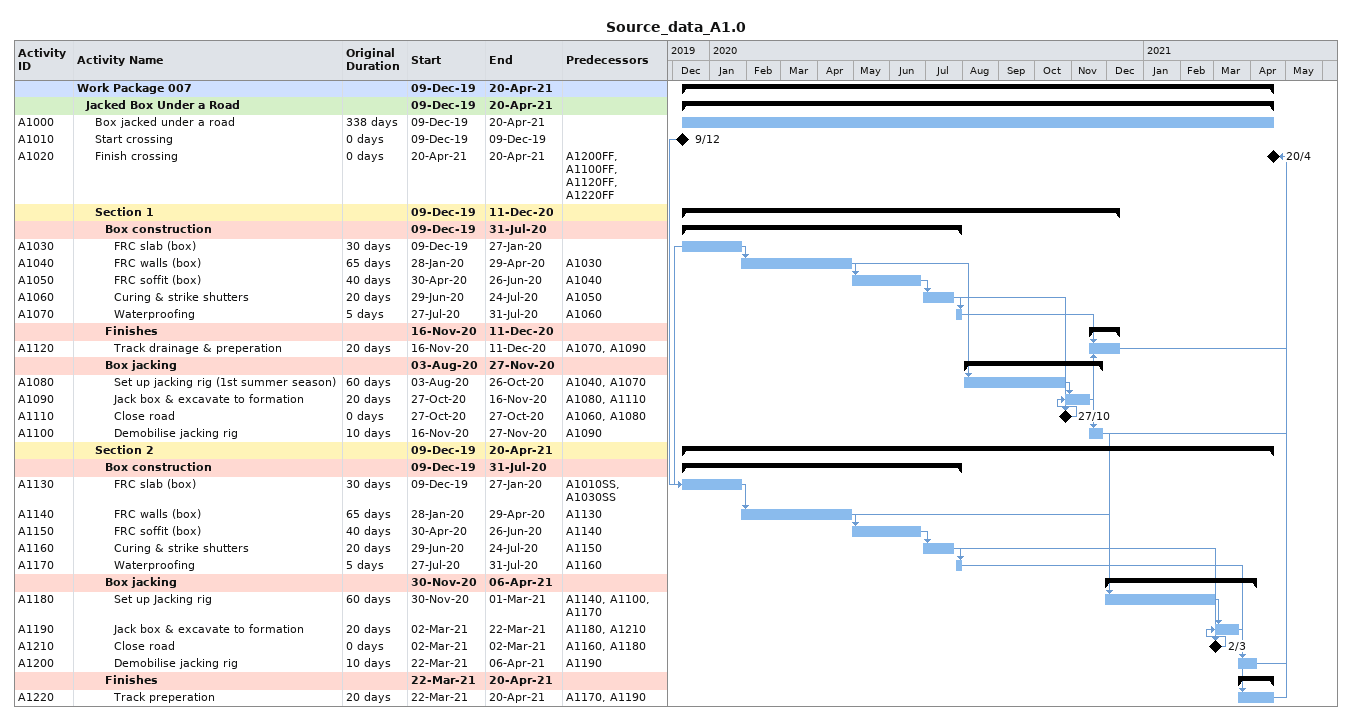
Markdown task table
Source_data_A1.0

| ID | Level | Task | Original duration | Start | Finish | Predecessors |
|---|---|---|---|---|---|---|
|  | 1 | **Work Package 007** |  | 2019-12-09 | 2021-04-20 |  |
|  | 2 | **Jacked Box Under a Road** |  | 2019-12-09 | 2021-04-20 |  |
| A1000 | 3 | Box jacked under a road | 338d | 2019-12-09 | 2021-04-20 |  |
| A1010 | 3 | Start crossing | 0d | 2019-12-09 | 2019-12-09 |  |
| A1020 | 3 | Finish crossing | 0d | 2021-04-20 | 2021-04-20 | A1200FF, A1100FF, A1120FF, A1220FF |
|  | 3 | **Section 1** |  | 2019-12-09 | 2020-12-11 |  |
|  | 4 | **Box construction** |  | 2019-12-09 | 2020-07-31 |  |
| A1030 | 5 | FRC slab (box) | 30d | 2019-12-09 | 2020-01-27 |  |
| A1040 | 5 | FRC walls (box) | 65d | 2020-01-28 | 2020-04-29 | A1030 |
| A1050 | 5 | FRC soffit (box) | 40d | 2020-04-30 | 2020-06-26 | A1040 |
| A1060 | 5 | Curing & strike shutters | 20d | 2020-06-29 | 2020-07-24 | A1050 |
| A1070 | 5 | Waterproofing | 5d | 2020-07-27 | 2020-07-31 | A1060 |
|  | 4 | **Finishes** |  | 2020-11-16 | 2020-12-11 |  |
| A1120 | 5 | Track drainage & preperation | 20d | 2020-11-16 | 2020-12-11 | A1070, A1090 |
|  | 4 | **Box jacking** |  | 2020-08-03 | 2020-11-27 |  |
| A1080 | 5 | Set up jacking rig (1st summer season) | 60d | 2020-08-03 | 2020-10-26 | A1040, A1070 |
| A1090 | 5 | Jack box & excavate to formation | 20d | 2020-10-27 | 2020-11-16 | A1080, A1110 |
| A1110 | 5 | Close road | 0d | 2020-10-27 | 2020-10-27 | A1060, A1080 |
| A1100 | 5 | Demobilise jacking rig | 10d | 2020-11-16 | 2020-11-27 | A1090 |
|  | 3 | **Section 2** |  | 2019-12-09 | 2021-04-20 |  |
|  | 4 | **Box construction** |  | 2019-12-09 | 2020-07-31 |  |
| A1130 | 5 | FRC slab (box) | 30d | 2019-12-09 | 2020-01-27 | A1010SS, A1030SS |
| A1140 | 5 | FRC walls (box) | 65d | 2020-01-28 | 2020-04-29 | A1130 |
| A1150 | 5 | FRC soffit (box) | 40d | 2020-04-30 | 2020-06-26 | A1140 |
| A1160 | 5 | Curing & strike shutters | 20d | 2020-06-29 | 2020-07-24 | A1150 |
| A1170 | 5 | Waterproofing | 5d | 2020-07-27 | 2020-07-31 | A1160 |
|  | 4 | **Box jacking** |  | 2020-11-30 | 2021-04-06 |  |
| A1180 | 5 | Set up Jacking rig | 60d | 2020-11-30 | 2021-03-01 | A1140, A1100, A1170 |
| A1190 | 5 | Jack box & excavate to formation | 20d | 2021-03-02 | 2021-03-22 | A1180, A1210 |
| A1210 | 5 | Close road | 0d | 2021-03-02 | 2021-03-02 | A1160, A1180 |
| A1200 | 5 | Demobilise jacking rig | 10d | 2021-03-22 | 2021-04-06 | A1190 |
|  | 4 | **Finishes** |  | 2021-03-22 | 2021-04-20 |  |
| A1220 | 5 | Track preperation | 20d | 2021-03-22 | 2021-04-20 | A1170, A1190 |
